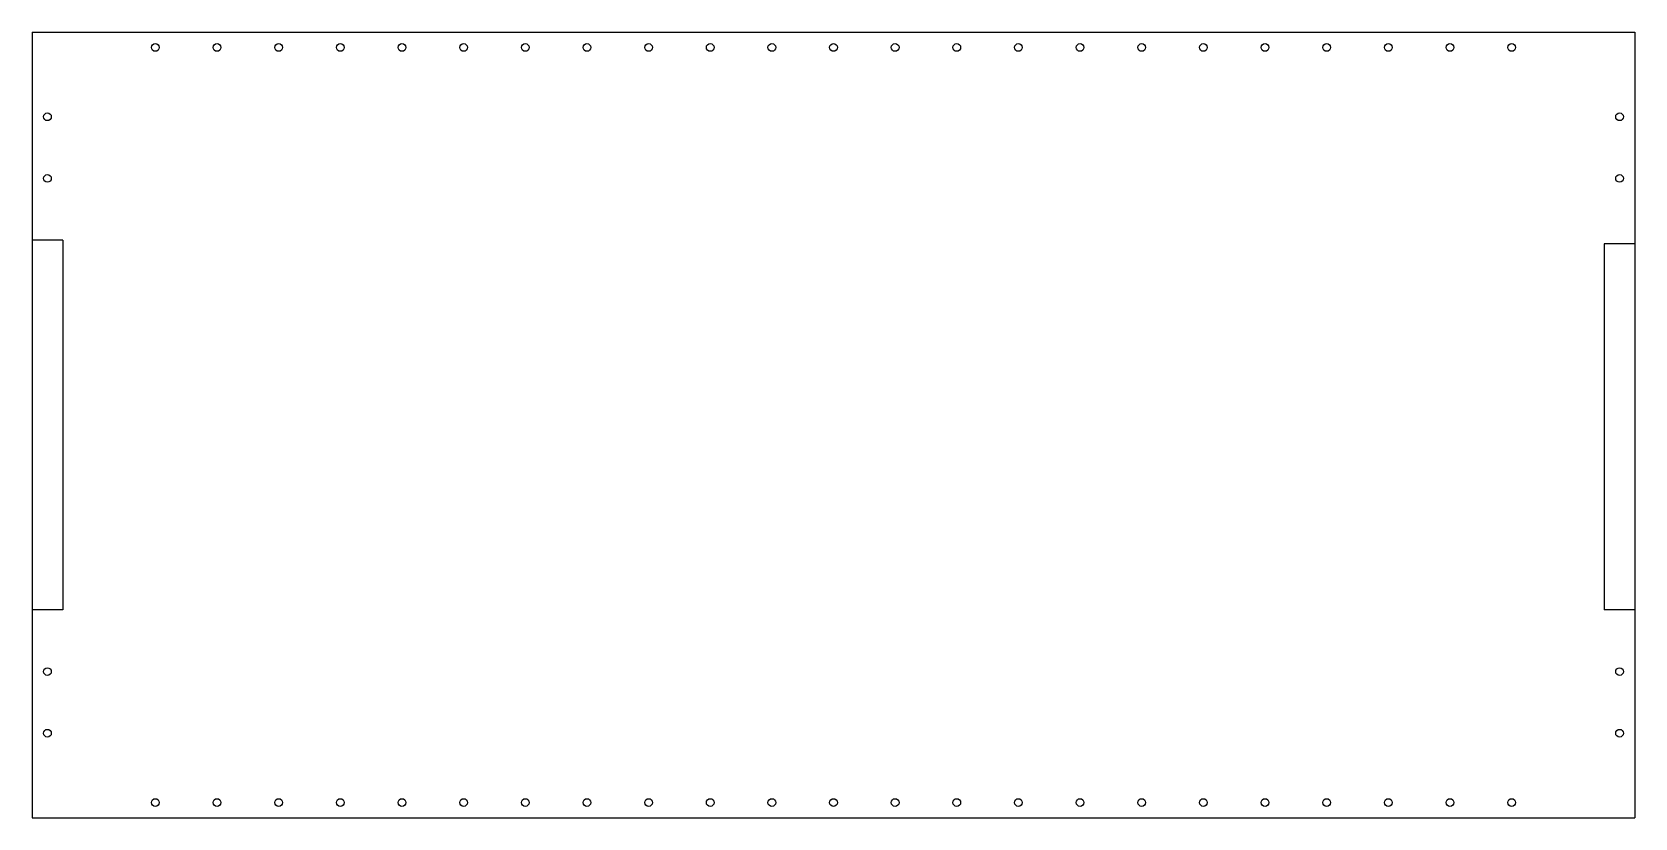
# Model space of a CAD drawing. Extents: x -520 to 520, y -255 to 255.
import ezdxf

# ---------------------------------------------------------------- set-up
doc = ezdxf.new("R2010")
doc.units = 0
doc.layers.add('MODELSKETCH_VISIBLE', color=7, linetype='CONTINUOUS')

msp = doc.modelspace()

# ---------------------------------------------------------------- linework, layer by layer
at = {"layer": 'MODELSKETCH_VISIBLE'}
for p, q in [((-520, 255), (520, 255)), ((-520, 255), (-520, -255)), ((520, 255), (520, -255)), ((-520, 120), (-520, -120)), ((-500, 120), (-520, 120)), ((-500, 120), (-500, -120)), ((500, 117.5), (500, -120)), ((520, 117.5), (500, 117.5)), ((520, 117.5), (520, -120)), ((-500, -120), (-520, -120)), ((520, -120), (500, -120)), ((-520, -255), (520, -255))]:
    msp.add_line(p, q, dxfattribs=at)
for centre in [(-440, 245), (-400, 245), (-360, 245), (-320, 245), (-280, 245), (-240, 245), (-200, 245), (-160, 245), (-120, 245), (-80, 245), (-40, 245), (0, 245), (40, 245), (80, 245), (120, 245), (160, 245), (200, 245), (240, 245), (280, 245), (320, 245), (360, 245), (400, 245), (440, 245), (-510, 200), (510, 200), (-510, 160), (510, 160), (-510, -160), (510, -160), (-510, -200), (510, -200), (-440, -245), (-400, -245), (-360, -245), (-320, -245), (-280, -245), (-240, -245), (-240, -245), (-200, -245), (-160, -245), (-120, -245), (-80, -245), (-40, -245), (0, -245), (40, -245), (80, -245), (120, -245), (160, -245), (200, -245), (240, -245), (280, -245), (320, -245), (360, -245), (400, -245), (440, -245)]:
    msp.add_circle(centre, 2.5, dxfattribs=at)

doc.saveas('drawing.dxf')
